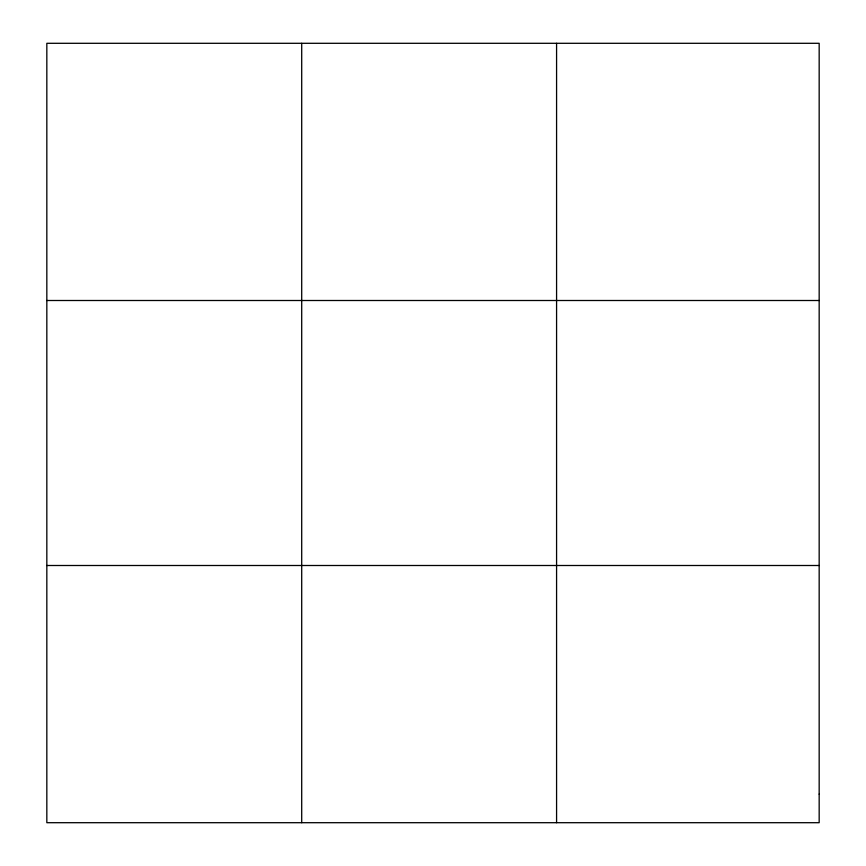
<?xml version="1.0" encoding="UTF-8"?>
<svg xmlns="http://www.w3.org/2000/svg" width="866" height="866" viewBox="0 0 866 866"><rect width="100%" height="100%" fill="white"/><g stroke="black" fill="none" stroke-linecap="round" stroke-linejoin="round"><path stroke-width="1.3" d="M301.704 822.7L301.704 43.3M556.578 822.7L556.578 43.3M46.829 300.502L819.171 300.502M46.829 565.498L819.171 565.498M819.171 794.122L819.171 822.7L46.829 822.7L46.829 43.3L819.171 43.3L819.171 794.122"/></g></svg>
